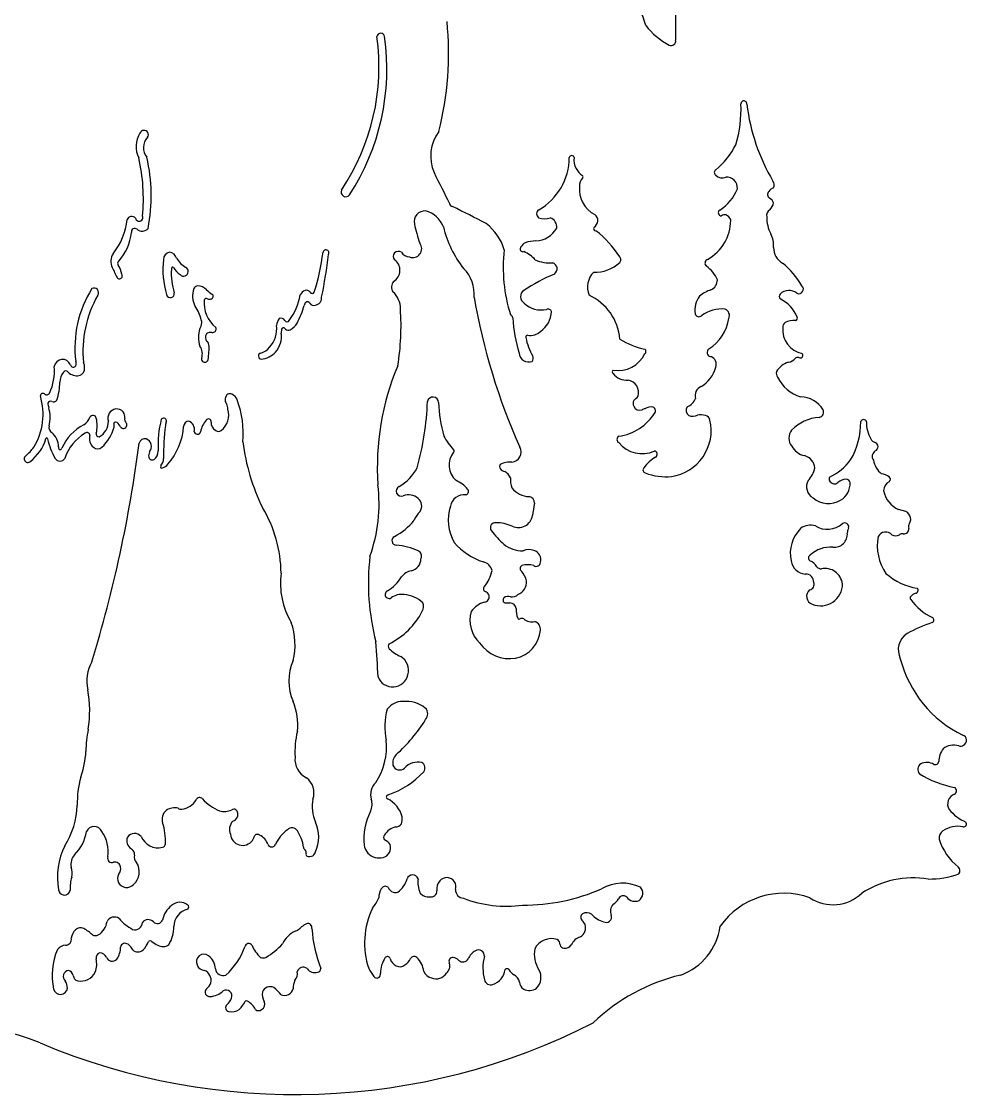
# Model space of a CAD drawing. Extents: x 0 to 13.3, y 0 to 13.3.
# Drawn here: x 5.59 to 11.87, y 0 to 7.13 of the extents above; entities that cross this region are included whole.
import ezdxf

# ---------------------------------------------------------------- set-up
doc = ezdxf.new("R2010")
doc.units = 0
doc.layers.add('WHITE', color=7, linetype='CONTINUOUS')

msp = doc.modelspace()

# ---------------------------------------------------------------- linework, layer by layer
at = {"layer": 'WHITE', "linetype": 'CONTINUOUS'}
for p, q in [((11.464244, 3.87716), (11.414634, 3.889562)), ((8.798659, 3.268527), (8.832145, 3.268527))]:
    msp.add_line(p, q, dxfattribs=at)
for centre, radius, start, end in [((16.174079, 7.127196), 6.241688, 175.778965, 181.067018), ((9.381997, 7.03517), 0.359637, 11.664241, 47.907864), ((6.344695, 6.922569), 2.079818, -14.487869, 5.857114), ((10.129333, 7.420642), 0.503929, -141.636634, -118.272218), ((6.492745, 6.833148), 1.468745, -33.892661, 7.891723), ((6.477932, 6.818848), 1.536033, -33.010037, 8.082365), ((7.973144, 7.030434), 0.025936, 9.711002, 170.288998), ((9.903066, 7.005178), 0.030953, -113.665445, 10.774708), ((9.560739, 6.550735), 0.807593, -16.932213, 2.513637), ((10.387392, 6.587), 0.019855, -7.420185, 182.44213), ((11.702707, 6.738974), 1.304811, -173.198092, -149.346368), ((6.518097, 6.302938), 0.170873, 148.334106, 206.043725), ((6.39949, 6.38134), 0.02911, -34.043984, 157.156325), ((6.498547, 6.29529), 0.102377, 137.051688, 218.117767), ((8.583997, 6.238451), 0.27881, 144.020515, 203.010239), ((9.874876, 6.545614), 0.512944, -50.648251, -26.650902), ((5.184832, 5.956881), 1.210476, -5.557292, 12.938606), ((5.319978, 5.974004), 1.127949, -10.99941, 13.227279), ((8.819791, 6.23327), 0.406765, -59.803474, -0.518776), ((9.243237, 6.226272), 0.017023, 13.666572, 168.770401), ((9.359242, 6.208668), 0.101788, 167.733474, 211.025055), ((9.401021, 6.232309), 0.14978, -149.462415, -125.642779), ((10.21187, 6.130817), 0.021623, 122.904115, 237.095885), ((84.420613, 44.29196), 85.126716, -153.365192, -153.211378), ((9.358646, 6.045802), 0.06413, 132.823036, 186.41867), ((9.305272, 6.101037), 0.012763, -39.967883, 48.440667), ((10.244039, 6.158033), 0.063142, -134.066473, -69.140451), ((10.273716, 6.029219), 0.07018, -5.629011, 95.883773), ((10.550952, 6.048924), 0.038362, -33.472606, 40.26761), ((7.740751, 6.001083), 0.031635, 155.666685, 322.985654), ((9.482685, 6.018658), 0.188827, 173.927703, 243.107879), ((10.074717, 6.126147), 0.288188, -58.318747, -21.113819), ((10.573377, 5.983705), 0.028543, 133.884622, 236.74583), ((10.597924, 5.978955), 0.051056, 107.052607, 150.266283), ((8.454572, 5.929707), 0.024868, -169.853438, -100.146562), ((10.534735, 5.912764), 0.052385, 17.858998, 63.968689), ((10.508863, 5.941182), 0.076734, -49.253242, -9.263268), ((8.266269, 5.804578), 0.070928, 86.141174, 192.949363), ((8.226713, 5.706485), 0.174581, 20.939552, 75.290615), ((-5.412462, -21.533125), 30.741444, 62.726114, 63.195768), ((9.041259, 5.854793), 0.031763, 122.099292, 232.449364), ((10.237913, 5.863435), 0.021104, 124.131819, 269.985522), ((10.583714, 5.844306), 0.045981, 122.588208, 191.887837), ((5.859713, 5.860468), 0.429841, -38.853926, -5.665913), ((6.318497, 5.804881), 0.033714, 43.0051, 157.041931), ((6.367148, 5.830758), 0.024169, -173.150411, 21.606731), ((9.157051, 5.9839), 0.979555, -168.50454, -160.755428), ((8.466279, 5.519915), 0.341648, 16.412728, 52.42077), ((9.061175, 5.94689), 0.12368, -108.514706, -71.485294), ((9.076287, 5.766577), 0.067507, -5.479017, 69.02692), ((9.364606, 5.81075), 0.051261, -58.658888, 50.406966), ((9.999305, 5.815619), 0.300485, -60.978417, -0.571535), ((10.2577, 5.818222), 0.031192, 74.053679, 129.38587), ((10.254087, 5.803179), 0.046654, 11.677343, 74.862647), ((10.772036, 5.831975), 0.233334, 179.297984, 207.693483), ((5.982575, 5.76508), 0.335018, -42.042943, -5.812278), ((6.338551, 5.735513), 0.023096, 51.045735, 190.881777), ((6.387514, 5.792704), 0.052205, -131.281373, -40.510666), ((9.083452, 5.934928), 0.713285, -166.538192, -141.51302), ((8.994049, 5.848471), 0.173595, -86.75687, -30.589656), ((9.402284, 5.757178), 0.014738, 138.36949, 275.181887), ((8.982465, 5.199398), 0.687261, 32.607213, 52.208109), ((10.410226, 5.643619), 0.174571, -4.093746, 27.244124), ((8.186558, 5.623826), 0.058914, -111.894612, 39.169426), ((9.010971, 5.550597), 0.136903, 124.507625, 141.332731), ((9.001785, 5.470415), 0.20475, 89.416522, 109.507304), ((6.276236, 5.539657), 0.096467, 147.974276, 204.898836), ((6.57954, 5.550565), 0.050817, 101.027016, 177.771319), ((6.562648, 5.544642), 0.056261, 16.302913, 82.675651), ((6.004397, 5.806979), 1.598468, -17.186031, -7.433821), ((3.55562, 6.106431), 4.104318, -11.295396, -7.278459), ((7.609008, 5.595655), 0.020091, -27.274487, 167.020978), ((8.090429, 5.572477), 0.034099, 54.29752, 220.884262), ((8.170536, 5.642549), 0.073628, -144.857028, -94.632686), ((9.816213, 5.497747), 1.029077, 173.376282, 197.801155), ((8.919889, 5.62381), 0.020045, 142.064071, 282.951965), ((8.846224, 5.416431), 0.203454, 40.804816, 67.408763), ((9.543883, 5.550851), 0.025769, -47.163434, 47.163434), ((10.702212, 5.630909), 0.117861, 179.879323, 240.319191), ((7.163879, 5.921106), 1.062564, -156.595977, -152.587551), ((6.240951, 5.526446), 0.017191, 123.855507, 223.879697), ((6.046832, 5.410287), 0.209503, 11.956004, 29.839527), ((7.103357, 5.487045), 0.578316, 173.497134, 196.946318), ((6.614356, 5.486588), 0.033129, 157.20357, 179.243242), ((6.589352, 5.495321), 0.006892, 40.780904, 143.461295), ((6.725022, 5.577671), 0.151915, -149.172616, -123.737047), ((6.766659, 5.646989), 0.173192, -150.015952, -121.075364), ((6.66331, 5.471628), 0.030414, -138.159039, 62.690461), ((8.016082, 5.48032), 0.085068, -60.385011, 55.183955), ((9.097022, 5.775204), 0.245689, -113.20211, -85.43431), ((9.103095, 5.490273), 0.042232, -54.994659, 71.379064), ((9.398295, 5.705252), 0.237984, -92.26906, -46.734817), ((10.155358, 5.527909), 0.026988, 112.380959, 230.280123), ((10.01222, 5.330099), 0.217246, 23.608072, 54.585427), ((10.260222, 5.069325), 0.598351, 30.998945, 50.122812), ((6.23626, 5.442724), 0.019011, -145.329079, 35.219875), ((7.019254, 5.46121), 0.438784, 176.627207, 197.334886), ((8.352286, 5.320814), 0.242583, -4.793792, 44.560374), ((9.747725, 4.0489), 1.537509, 113.797935, 122.407503), ((9.488359, 5.367685), 0.140896, 134.918319, 201.924695), ((6.676613, 4.966036), 0.736414, 147.812101, 187.152009), ((6.068081, 5.332505), 0.029708, -37.10931, 119.655308), ((6.855228, 5.308127), 0.13372, 157.863771, 210.380252), ((6.756393, 5.349694), 0.026536, 92.607841, 160.586699), ((6.755185, 5.291363), 0.084839, 44.799669, 90), ((6.958741, 5.489777), 0.199425, -135.959556, -122.533885), ((8.103017, 5.36892), 0.058463, 140.17053, 213.946644), ((10.138943, 5.417101), 0.072341, -66.548885, 0), ((10.75188, 5.355399), 0.03064, -113.574176, 46.130215), ((6.763236, 4.938876), 0.769427, 150.771579, 185.416317), ((6.575196, 5.324811), 0.025831, -165.812309, 12.658913), ((7.0164, 5.266666), 0.21774, 175.26727, 229.950771), ((6.813321, 5.276939), 0.015904, 59.968935, 151.073946), ((6.834207, 5.32735), 0.038855, -109.430925, -73.427496), ((6.843241, 5.306891), 0.016906, -83.040483, 60.792672), ((7.045954, 5.383147), 0.3973, -36.458833, -9.696404), ((7.490138, 5.292407), 0.057707, 110.340024, 155.617246), ((7.477097, 5.312168), 0.035058, 41.583411, 101.546691), ((7.517556, 5.340553), 0.015128, -160.230119, -22.87793), ((7.530896, 5.298236), 0.049728, -82.272293, 4.952676), ((7.957709, 5.226365), 0.146464, -1.424672, 48.625522), ((12.770792, 6.028307), 4.239702, -170.115954, -155.991855), ((8.954024, 5.30518), 0.05161, 125.96142, 237.64447), ((9.210448, 4.994109), 0.353113, 4.637186, 65.362406), ((10.219013, 5.215345), 0.157228, 143.570566, 188.948056), ((10.247625, 5.119382), 0.244759, 109.051209, 129.327486), ((10.646315, 5.306129), 0.024329, 138.817836, 221.182166), ((10.686644, 5.263636), 0.082838, 50.239367, 135.062287), ((10.533336, 5.088911), 0.222357, 21.206678, 64.801824), ((6.533806, 5.093699), 0.253007, 12.945053, 35.466232), ((6.889349, 5.410794), 0.598453, -28.009777, -15.861358), ((7.489532, 5.24723), 0.024515, 125.399398, 180), ((7.485873, 5.251757), 0.01871, 31.238639, 124.295328), ((7.526869, 5.275617), 0.02873, -150.475971, -68.104122), ((6.437596, 5.109784), 1.670355, -9.103114, 3.876969), ((9.04196, 5.386403), 0.170098, -132.793154, -78.93682), ((9.085378, 5.197222), 0.024717, 19.221996, 115.851835), ((10.237995, 5.007649), 0.215756, 83.220609, 127.644362), ((10.244654, 5.179482), 0.046398, -23.69729, 66.082597), ((6.733399, 5.132326), 0.050332, -25.650102, 21.015832), ((7.378287, 5.103169), 0.098319, 144.77023, 173.835392), ((7.308117, 5.128355), 0.033121, 33.369892, 107.831186), ((7.350526, 5.153675), 0.016369, -154.287265, -23.861059), ((8.82703, 5.160651), 0.024367, 6.363451, 67.374283), ((9.881723, 5.227956), 1.032498, -176.412617, -163.204414), ((8.9389, 5.21427), 0.170051, -55.310411, -3.003436), ((10.088709, 5.197545), 0.025881, -165.099448, -47.420778), ((9.996213, 5.205169), 0.294285, -57.353182, -8.664714), ((10.722593, 5.011507), 0.136161, 87.006678, 117.111552), ((10.729581, 5.161208), 0.013726, -89.489542, 36.356304), ((6.945634, 5.034208), 0.184223, 161.553824, 198.446176), ((6.857721, 5.065237), 0.091024, 150.152447, 162.572243), ((6.842809, 5.024699), 0.043052, 78.366161, 131.496196), ((6.855827, 5.089468), 0.023014, -100.859601, 27.199425), ((7.099722, 5.09155), 0.18217, -42.287115, 6.992439), ((7.370424, 5.069288), 0.058875, 153.224725, 186.165582), ((7.325666, 5.081898), 0.015952, 23.838743, 119.291361), ((7.357529, 5.110277), 0.027917, -128.222509, -63.198679), ((7.325776, 5.1806), 0.105056, -65.03478, -28.950384), ((8.968005, 5.144343), 0.097292, -100.107844, -45.92468), ((10.809175, 5.087035), 0.164673, 175.213748, 257.689606), ((10.685775, 5.100775), 0.040699, 128.316991, 180), ((6.850106, 5.034272), 0.042395, 147.669589, 214.762788), ((6.79434, 4.979136), 0.037379, 10.276343, 55.932461), ((7.151123, 5.041307), 0.162218, -40.451452, 7.672371), ((8.95093, 5.035631), 0.01293, 90, 192.317132), ((9.281415, 5.090886), 0.347988, -170.403266, -148.627747), ((9.838885, 5.466097), 0.522571, -121.943069, -102.157176), ((6.698114, 4.924034), 0.089365, -17.638786, 35.491371), ((6.409157, 4.961071), 0.422686, -10.08803, 3.354547), ((7.180417, 4.910027), 0.020451, 103.478585, 266.363666), ((7.149729, 5.032802), 0.106101, -75.859333, -36.980215), ((7.164458, 5.041045), 0.152136, -84.469686, -43.63629), ((8.957564, 4.935119), 0.064531, -175.10041, -69.613552), ((9.549068, 5.012758), 0.199473, -98.961803, -25.682857), ((9.718665, 4.940777), 0.017685, -54.899244, 54.899246), ((10.169883, 4.934119), 0.02763, 122.669651, 267.936002), ((10.761254, 4.914945), 0.017019, -69.24024, 41.169439), ((5.858268, 4.832471), 0.05543, 21.351819, 171.182104), ((5.930124, 4.857832), 0.020883, -165.638694, -35.236256), ((5.907931, 4.858376), 0.04122, -17.787875, 22.802072), ((5.928483, 4.832435), 0.076626, -24.50966, 26.185352), ((6.803884, 4.890259), 0.021666, 161.997737, 351.438105), ((8.946903, 4.896458), 0.039683, -33.370605, 19.531668), ((10.1475, 4.854825), 0.055932, -19.805772, 67.518398), ((10.71722, 4.741598), 0.131157, 104.755304, 150.381882), ((10.669592, 4.945445), 0.078318, -79.536532, -41.491171), ((10.74442, 4.878181), 0.02231, 72.303658, 136.426046), ((10.759621, 4.914226), 0.017019, -119.650993, -63.232132), ((5.438781, 4.813491), 0.365745, -24.160913, 4.308498), ((5.946101, 4.736075), 0.105713, 140.307156, 180), ((5.879966, 4.79292), 0.018579, 35.053996, 144.946004), ((5.939681, 4.841614), 0.058536, -139.491718, -99.998044), ((5.952392, 4.839534), 0.060091, -112.373994, -40.325167), ((9.685515, 4.170761), 1.735172, 157.115901, 183.842164), ((9.522811, 4.804867), 0.011873, 113.933545, 246.066455), ((9.60632, 4.860804), 0.110734, -142.904406, -84.354367), ((9.997208, 4.889315), 0.209835, -59.982445, -14.754808), ((10.651349, 4.796536), 0.049153, 168.40261, 213.28731), ((5.395548, 4.747839), 0.444996, -17.156198, -1.514798), ((9.602038, 4.666457), 0.085507, -16.040472, 79.777507), ((10.846676, 4.890502), 0.265555, -152.90723, -108.125173), ((5.31475, 4.522258), 0.414379, -31.763474, 17.257092), ((5.727121, 4.645712), 0.016654, 48.638307, 181.805162), ((5.752839, 4.676195), 0.023236, -129.288656, -32.265798), ((6.984466, 4.620433), 0.046259, 126.560192, 217.179602), ((6.969959, 4.611306), 0.048088, 74.256133, 105.743866), ((6.958417, 4.599044), 0.0635, 17.666562, 67.216965), ((8.320289, 4.600792), 0.037214, 1.519113, 167.467961), ((9.40243, 4.906085), 0.385626, -49.19708, -43.052682), ((10.128396, 4.647055), 0.065999, 113.403613, 196.715711), ((10.762423, 4.461944), 0.176188, 31.117672, 89.466237), ((5.839112, 4.59519), 0.078291, 178.348723, 201.309419), ((5.779614, 4.589824), 0.02025, 69.062831, 157.888253), ((5.545698, 4.501415), 0.22995, -14.321627, 16.503762), ((5.799612, 4.630751), 0.025445, -120.101842, -33.855222), ((6.895972, 4.559566), 0.061234, -3.088975, 32.51154), ((6.418631, 4.393349), 0.641061, -4.877113, 20.543998), ((6.365252, 4.681987), 1.920103, -15.559739, -2.182425), ((9.157012, 4.615431), 0.799639, -179.021733, -162.767377), ((9.69625, 4.595578), 0.04578, 156.022904, 203.977095), ((9.694728, 4.592477), 0.043186, -158.962439, -68.962506), ((9.769142, 4.508761), 0.06392, 75.963749, 129.093905), ((9.773277, 4.547002), 0.026349, -25.559421, 64.440581), ((10.045438, 4.549315), 0.042574, 146.454415, 233.792684), ((9.973873, 4.664154), 0.098184, -68.438494, -21.561506), ((5.930572, 4.549848), 0.118884, -54.593104, -22.999819), ((6.060088, 4.4927), 0.022754, 9.254169, 151.958761), ((5.872062, 4.446336), 0.216346, -13.368681, 13.368681), ((6.220484, 4.498188), 0.060713, 97.5765, 199.176714), ((6.216099, 4.496914), 0.061563, 42.131783, 93.370922), ((6.222156, 4.507563), 0.050074, -12.292537, 37.741248), ((6.309951, 4.492089), 0.039165, 172.942153, 223.927744), ((6.529638, 4.476819), 0.02013, 14.442934, 138.500182), ((6.830986, 4.518384), 0.131697, -51.202637, 16.717201), ((9.504928, 4.716011), 0.343322, -81.579621, -31.694285), ((9.725027, 4.538787), 0.01995, 78.997439, 137.872348), ((10.046493, 4.58807), 0.077661, -109.718773, -64.996585), ((10.100126, 4.400586), 0.118935, 74.085704, 100.075639), ((10.116928, 4.470976), 0.046742, 16.446857, 70.230747), ((10.910094, 4.213784), 0.289586, 94.285548, 135.264131), ((10.881378, 4.537358), 0.03551, -78.505881, 26.130155), ((5.807678, 4.435755), 0.040148, 167.36947, 240.338025), ((6.136269, 4.179437), 0.305825, 116.575371, 157.220277), ((6.047582, 4.475098), 0.115601, -62.740652, 1.559761), ((5.927787, 4.510956), 0.28219, -47.135031, -14.927298), ((6.210448, 4.460254), 0.011347, 86.63354, 183.36646), ((6.171512, 4.44716), 0.030277, -17.082576, 24.235245), ((6.194729, 4.424107), 0.050223, 24.493998, 70.958624), ((6.262396, 4.452221), 0.023142, -161.634815, 33.276798), ((7.146938, 4.323265), 0.654029, 165.215974, 183.882649), ((7.975464, 4.256772), 1.445981, 172.35628, 181.105286), ((6.621572, 4.444695), 0.079364, 159.846698, 176.814649), ((6.536285, 4.479427), 0.013072, -34.416001, 10.638684), ((6.234104, 4.473121), 0.429907, -41.071156, -4.073078), ((6.698117, 4.442585), 0.035192, 91.973038, 180), ((6.674359, 4.421591), 0.060521, -11.483145, 68.128132), ((6.944324, 4.37052), 0.173284, 139.108507, 167.761355), ((6.828132, 4.474721), 0.017447, -10.457299, 148.038576), ((6.899336, 4.465062), 0.054435, 173.150377, 244.958863), ((9.860438, 4.415172), 0.309126, -81.479342, 12.904685), ((10.676338, 4.467273), 0.487636, -30.464684, 0.788007), ((11.182958, 4.467397), 0.020136, 16.366436, 160.919269), ((11.404216, 4.463487), 0.202165, 177.282635, 210.698585), ((5.465153, 4.44403), 0.294698, -53.375468, -16.30864), ((5.753093, 4.360128), 0.005226, 0, 167.315148), ((6.192224, 4.455725), 0.444312, -167.575223, -149.423489), ((5.696164, 4.300767), 0.135717, 2.580841, 47.524931), ((6.166947, 4.130591), 0.31026, 120.782603, 161.369403), ((6.020493, 4.382007), 0.019521, -1.341643, 129.175319), ((6.104809, 4.359167), 0.068557, 160.944474, 233.408458), ((6.101889, 4.392089), 0.0198, 167.679565, 266.060229), ((6.405574, 4.32106), 0.039842, 77.336107, 166.126939), ((6.393287, 4.308185), 0.055855, -38.707759, 67.891661), ((6.754473, 4.411097), 0.020862, -175.726801, -10.616516), ((6.894899, 4.438099), 0.029083, -129.766543, -50.233455), ((8.688412, 4.517796), 0.326347, -154.740388, -135.013822), ((9.566909, 4.355493), 0.023953, 119.259323, 240.740677), ((10.772237, 4.364619), 0.086091, 142.01329, 219.099234), ((11.270896, 4.380022), 0.04507, -154.017193, -103.304229), ((5.388154, 4.510752), 0.347114, -49.548526, -36.532465), ((5.850013, 4.301556), 0.019029, 163.758574, 222.522486), ((5.840566, 4.302427), 0.014475, -108.434948, -18.434946), ((-2.331147, 5.450638), 8.769856, -17.066193, -7.337453), ((6.091847, 4.337052), 0.043163, -130.279389, -49.720612), ((8.397967, 4.499947), 1.350241, -173.147592, -153.72192), ((8.451542, 4.278863), 0.010213, -53.65413, 53.65413), ((8.840119, 4.270905), 0.066229, -85.243583, 29.297459), ((9.708992, 4.457568), 0.19691, -141.353973, -65.252672), ((10.818277, 4.374853), 0.129998, -150.238833, -102.526573), ((11.247364, 4.30774), 0.031321, -65.155207, 65.155207), ((5.62674, 4.226767), 0.023934, 123.980718, 306.454467), ((5.84132, 4.248095), 0.036582, -149.827785, -30.172215), ((6.477517, 4.248844), 0.047412, 149.010078, 194.012035), ((6.454005, 4.242187), 0.023, -167.89656, -58.004253), ((6.41865, 4.281732), 0.07581, -51.16261, -2.080833), ((6.451798, 4.231545), 0.078, -41.266491, -1.958752), ((8.561003, 4.184547), 0.134555, 140.221842, 229.594615), ((9.939288, 4.008406), 0.26891, 121.04904, 143.6756), ((9.788387, 4.257017), 0.021936, -56.196192, 82.04933), ((10.765269, 4.157204), 0.094077, 5.969171, 74.70781), ((10.786572, 4.456765), 0.390114, -64.150199, -37.35942), ((11.282536, 4.24267), 0.042751, 120.990169, 216.389976), ((11.402821, 4.247306), 0.157581, -169.025369, -129.711845), ((6.517943, 4.174399), 0.009433, 142.823855, 303.315951), ((6.504426, 4.231227), 0.067358, -73.883829, -37.017291), ((7.943653, 4.309455), 0.306486, -60.471837, -27.711384), ((8.783123, 4.174932), 0.02049, 139.024988, 220.975012), ((8.801759, 4.1832), 0.040427, -147.528937, -94.398593), ((8.831437, 4.079697), 0.126007, 83.541174, 120.410504), ((8.739815, 4.054805), 0.105934, 24.946041, 56.256536), ((9.73674, 4.152958), 0.020402, 133.742688, 254.039695), ((10.713937, 4.19135), 0.146933, -47.056256, -9.544392), ((8.39632, 3.897439), 0.200239, 39.597694, 67.240266), ((8.971784, 4.086049), 0.136581, 174.354939, 202.427446), ((9.866202, 4.469781), 0.36254, -111.874374, -83.659506), ((10.889392, 4.042176), 0.086081, 151.088548, 240.581627), ((10.982319, 4.093283), 0.028493, 154.197359, 205.802641), ((10.989624, 4.097416), 0.036873, -153.356311, -51.701284), ((11.063961, 4.02092), 0.070088, 86.940883, 137.269783), ((10.964055, 4.062664), 0.129198, -59.403491, 2.854692), ((11.065774, 4.06298), 0.027995, 12.624064, 86.053911), ((11.292013, 4.023081), 0.103499, 53.52398, 84.385843), ((11.385695, 4.012513), 0.069989, 117.34874, 177.791294), ((11.340284, 4.090492), 0.020635, -50.023344, 50.023344), ((6.933353, 3.927823), 1.028718, -19.845687, 7.072824), ((8.109104, 4.012397), 0.03362, 115.359091, 293.911473), ((8.534819, 4.009856), 0.021929, -80.063844, 43.930628), ((8.959747, 4.117517), 0.141525, -143.805358, -90.157553), ((11.4878, 4.048867), 0.175303, -168.930877, -114.668308), ((8.156838, 3.889678), 0.098104, 48.416578, 110.344107), ((8.180533, 3.912848), 0.065088, -34.22219, 50.482422), ((8.528443, 3.89488), 0.093928, 83.790271, 169.031671), ((8.95219, 3.933081), 0.043505, -2.584346, 80.516173), ((9.496127, 3.809471), 0.515049, 166.338231, 175.557095), ((10.949378, 4.086013), 0.156769, -130.718516, -59.129856), ((6.452843, 3.459395), 0.857563, 0.466874, 31.08455), ((8.382626, 3.733364), 0.205911, 136.061844, 155.618951), ((8.731677, 3.820902), 0.309394, 162.730423, 209.204957), ((11.432932, 3.822191), 0.063261, -1.594288, 60.332658), ((7.874281, 4.073016), 0.409583, -62.276186, -38.442782), ((8.734875, 3.768782), 0.033268, 83.373729, 217.810141), ((8.738376, 3.529336), 0.272492, 66.430041, 89.928963), ((8.888161, 3.865865), 0.095894, -115.196336, -9.905418), ((10.829995, 3.671652), 0.113732, 73.639877, 125.284193), ((10.94178, 3.909656), 0.151557, -121.749095, -48.456613), ((11.057403, 3.774684), 0.026312, -14.419301, 125.055347), ((11.518463, 3.778624), 0.037416, 151.35671, 201.977781), ((11.450579, 3.826301), 0.045966, -40.318497, -7.336416), ((8.077524, 3.683127), 0.030133, 114.92804, 271.152699), ((9.369006, 4.277363), 0.846147, -141.306104, -133.066495), ((10.930043, 3.598585), 0.234511, 134.971962, 192.289451), ((10.987765, 3.725634), 0.087091, -96.603842, 5.257645), ((11.159814, 3.731137), 0.085361, 154.316596, 178.33631), ((11.329501, 3.683687), 0.056142, 41.943862, 152.167156), ((11.395887, 3.771918), 0.05637, -115.905698, -64.094302), ((11.439981, 3.697248), 0.030874, 77.698019, 129.087307), ((11.449291, 3.761889), 0.034584, -94.53007, 4.530071), ((8.027885, 3.161257), 0.494303, 66.77907, 84.165965), ((8.795664, 3.963831), 0.44493, -138.659163, -108.290137), ((8.917757, 3.817066), 0.20232, -128.71434, -89.624355), ((10.964696, 3.435491), 0.204049, 86.33241, 131.938422), ((11.597996, 3.648461), 0.32402, 169.069738, 214.634865), ((9.465095, 3.40281), 1.573966, 173.587999, 194.479412), ((8.205967, 3.580473), 0.038868, -27.147856, 64.373363), ((8.959911, 3.525448), 0.098193, 71.01581, 114.569595), ((8.972669, 3.556954), 0.064276, -16.170119, 72.633066), ((10.838161, 3.567922), 0.021709, 116.944138, 237.328747), ((8.15799, 3.563655), 0.082569, -77.357271, -0.636481), ((8.637346, 3.465641), 0.078009, 14.329697, 76.141053), ((8.922444, 3.497282), 0.022807, 122.232994, 237.767008), ((8.950588, 3.387879), 0.134859, 72.609253, 107.390747), ((9.00684, 3.539054), 0.027561, -125.3484, 0), ((10.802106, 3.562716), 0.102171, -172.097906, -93.743292), ((10.776761, 3.448685), 0.112524, 32.171883, 63.799315), ((10.899203, 3.531918), 0.035823, -139.388798, -84.601588), ((10.924077, 3.378171), 0.120025, 8.185896, 100.321215), ((7.822198, 3.401667), 0.515896, 172.793561, 210.697072), ((7.894851, 3.56462), 0.247845, -60.389588, -29.610412), ((8.201459, 3.36905), 0.116832, 102.555162, 141.261336), ((8.484146, 3.526817), 0.232582, -40.030918, -10.370767), ((8.804388, 3.386652), 0.139841, 11.775876, 40.779291), ((10.798197, 3.407713), 0.053122, -2.978846, 92.978846), ((11.604218, 3.771503), 0.410855, -131.608336, -99.052104), ((8.675261, 3.362521), 0.019642, 131.551423, 243.072266), ((8.851876, 3.407546), 0.089736, -68.011463, 4.887695), ((10.858737, 3.312905), 0.054998, 129.499126, 251.333958), ((10.816523, 3.391773), 0.037141, -78.771961, 20.784273), ((10.897199, 3.39526), 0.145681, -112.633996, 0), ((11.525384, 3.351998), 0.019772, -78.75224, 44.127785), ((8.029414, 3.325164), 0.02686, 116.781478, 299.822119), ((8.111052, 3.2165), 0.10931, 80.585566, 128.656392), ((8.115566, 3.126285), 0.198503, 46.201184, 86.139135), ((8.66057, 3.308694), 0.034006, -87.196259, 16.120934), ((8.65583, 3.307601), 0.038864, 15.729248, 74.270752), ((8.806085, 3.287283), 0.020172, 132.495709, 248.399798), ((8.819008, 3.271667), 0.040429, 64.587726, 131.048475), ((8.840843, 3.377296), 0.069258, -93.714225, -49.87702), ((11.507042, 3.301987), 0.014738, 137.544304, 222.455696), ((11.541987, 3.275419), 0.058589, 102.564595, 141.445696), ((11.799635, 3.506515), 0.371607, -144.749013, -115.43449), ((7.807251, 3.443163), 0.498239, -63.480863, -27.434893), ((8.198502, 3.244878), 0.059786, -31.540309, 24.383012), ((8.775836, 3.15355), 0.209533, 163.833975, 225.965459), ((8.715695, 3.107623), 0.175449, 107.741105, 143.538805), ((8.831987, 3.227239), 0.041288, 5.672542, 89.780896), ((8.988433, 3.219954), 0.115918, 174.373088, 206.871652), ((8.892759, 3.169097), 0.007879, -168.746968, -49.486138), ((8.910723, 3.130575), 0.034977, 68.45264, 111.547361), ((8.978936, 3.227332), 0.084796, -130.763843, -77.633741), ((8.98208, 3.093952), 0.052735, -7.986085, 73.455628), ((11.631622, 3.154911), 0.018091, -66.639355, 62.279463), ((6.952411, 2.990732), 0.451006, -13.479434, 19.099045), ((8.826889, 3.104818), 0.208211, -78.052771, -5.012697), ((11.989137, 2.11244), 1.084036, 108.855512, 118.477051), ((0.203617, 2.420703), 7.759859, 2.630395, 4.349913), ((8.049004, 2.98049), 0.025617, 138.855489, 221.144509), ((8.831672, 3.144195), 0.24608, -144.961054, -81.041759), ((11.543743, 2.956073), 0.130551, 123.197943, 206.538725), ((8.19915, 3.135894), 0.241623, -134.526844, -112.605059), ((6.269946, 2.750837), 0.251308, 149.894113, 193.723723), ((7.707175, 2.748922), 0.344461, 156.621648, 203.278902), ((8.049569, 2.82059), 0.108279, -15.839202, 58.418467), ((12.1834, 3.091831), 0.780955, -165.609605, -115.917895), ((8.052367, 2.813974), 0.103933, -159.05739, -12.74989), ((5.246056, 2.550133), 0.792417, -8.811668, 10.255697), ((7.035763, 2.461686), 0.385814, -6.844633, 23.057036), ((8.11735, 2.486645), 0.126682, 88.762936, 142.997779), ((8.13971, 2.401725), 0.212481, 52.381564, 95.29942), ((8.229427, 2.530389), 0.056301, -41.642055, 44.755236), ((8.425183, 2.446519), 0.425236, 164.117974, 192.398712), ((6.779256, 2.275137), 0.765701, 168.427323, 179.579798), ((7.338258, 3.079778), 1.102396, -48.018063, -32.16065), ((8.009908, 2.275672), 0.607442, 166.671729, 183.170088), ((7.585167, 2.312512), 0.426841, -33.894791, 5.741764), ((11.831327, 2.35541), 0.035666, -63.737632, 72.490393), ((11.825263, 2.21182), 0.143081, 142.123369, 178.995803), ((11.781221, 2.211712), 0.111727, 72.523454, 128.072717), ((11.825963, 2.352147), 0.035666, -108.282738, -53.638296), ((5.399678, 2.316064), 0.614911, -19.522995, -3.29206), ((7.537736, 2.228387), 0.135036, 174.179991, 244.427744), ((8.135094, 2.204016), 0.081868, 136.562483, 190.196238), ((11.65921, 2.216805), 0.023127, -111.921166, -6.149697), ((7.834553, 2.540796), 0.579346, -71.04453, -42.869693), ((8.098886, 2.205666), 0.047214, -160.006596, -47.386813), ((8.22265, 2.084087), 0.12636, 79.002965, 136.592362), ((8.222216, 2.171186), 0.044348, -33.594534, 56.405333), ((11.591439, 2.16196), 0.047833, 127.762207, 217.265731), ((11.601944, 2.109258), 0.098879, 60.53877, 113.73337), ((6.563788, 1.943406), 0.607984, 164.041062, 181.919275), ((7.401316, 2.005132), 0.128046, -18.307314, 52.39748), ((8.022743, 1.992867), 0.116594, 135.578166, 194.735141), ((11.936089, 2.760889), 0.735337, -121.363412, -101.64814), ((11.775221, 2.018991), 0.024998, -60.255117, 60.255077), ((6.638933, 2.021076), 0.12368, -84.023021, -30.153553), ((6.769531, 1.948561), 0.025835, 43.305143, 156.2921), ((7.021914, 2.178049), 0.315288, -137.804168, -112.354563), ((7.778044, 1.915277), 0.259946, 168.992417, 203.589622), ((7.814563, 1.92853), 0.101528, -26.161278, 19.974317), ((8.024375, 1.978686), 0.014275, 96.56283, 240.341279), ((7.928193, 1.791528), 0.196165, 16.240914, 62.97999), ((11.810913, 1.931602), 0.069692, 109.52221, 210.902867), ((5.419944, 1.942637), 0.536559, -32.538583, -2.092673), ((6.596404, 1.830243), 0.076659, 129.509303, 198.02394), ((6.605511, 1.79864), 0.107633, 78.927967, 122.529152), ((6.645197, 1.9268), 0.029483, -130.165772, -77.035562), ((6.933856, 1.98949), 0.107847, -107.181653, -63.290538), ((6.996263, 1.871199), 0.026, -3.149657, 122.402484), ((6.97916, 1.860349), 0.044082, -76.678625, 12.341057), ((8.258381, 1.69895), 0.398181, 152.344752, 185.86089), ((11.978322, 2.078827), 0.291751, -141.148143, -113.488957), ((6.172131, 1.6906), 0.370005, -3.533355, 18.25843), ((7.047766, 1.76208), 0.080514, 136.548327, 202.915414), ((7.323216, 1.712654), 0.23799, -24.474904, 24.474904), ((8.073639, 1.82481), 0.044649, -93.523697, -34.404743), ((7.913536, 1.848844), 0.203008, -14.043568, -0.692444), ((11.808088, 1.614852), 0.169129, 77.936793, 125.516908), ((11.847894, 1.798654), 0.018941, -103.618454, 41.690924), ((5.740042, 1.795447), 0.28157, -45.568821, -9.425495), ((6.06816, 1.728423), 0.054519, 22.012251, 157.44438), ((5.940722, 1.617785), 0.221037, -9.608512, 36.369094), ((6.336382, 1.679031), 0.057502, 40.177791, 144.637447), ((6.494063, 1.763468), 0.123204, -157.404211, -76.200764), ((7.05502, 1.738551), 0.081788, -174.512521, -36.66942), ((7.022226, 1.752824), 0.116898, -32.678418, -14.744632), ((7.152454, 1.704516), 0.025287, 51.972034, 132.793298), ((7.122714, 1.627529), 0.10698, 19.037316, 64.9371), ((7.486225, 1.571322), 0.230877, 125.053247, 156.759573), ((7.383652, 1.733971), 0.039951, 28.014589, 138.731457), ((7.228344, 1.620341), 0.232053, 5.807065, 34.787621), ((8.016411, 1.709545), 0.024241, 136.912521, 223.087476), ((8.107182, 1.656668), 0.128795, 106.364416, 147.375766), ((11.742579, 1.704352), 0.058239, 124.212357, 185.466571), ((6.312047, 1.442767), 0.487884, 154.339546, 189.593516), ((6.347773, 1.688211), 0.063071, 157.535889, 239.445074), ((6.518608, 1.666183), 0.022881, -77.784828, 4.043869), ((7.248962, 1.674219), 0.027751, -154.846109, -25.153891), ((7.486856, 1.649894), 0.02831, -167.611271, -125.0085), ((7.961784, 1.673014), 0.100586, -171.583042, -104.443215), ((7.970145, 1.641889), 0.06877, -74.540454, 16.986825), ((7.973223, 1.624577), 0.073002, 30.821031, 69.567845), ((12.056333, 1.818098), 0.390401, -162.207649, -128.69876), ((6.013108, 1.529798), 0.099697, 139.625961, 190.028208), ((6.186476, 1.571613), 0.029324, 161.555378, 292.90365), ((6.28818, 1.593778), 0.048657, -2.411474, 55.541576), ((6.380632, 1.577468), 0.0461, 161.977512, 229.356676), ((7.452417, 1.608628), 0.025651, -16.739727, 44.810538), ((7.489599, 1.596533), 0.013467, 159.540437, 245.585456), ((7.495931, 1.652699), 0.069456, -99.864283, -68.650148), ((7.49145, 1.628938), 0.050609, -53.971377, -17.101479), ((7.962586, 1.784129), 0.210123, -97.077647, -82.922353), ((5.83016, 1.473858), 0.09314, -17.593774, 24.469679), ((6.20665, 1.508109), 0.037529, 8.406014, 103.501439), ((6.190445, 1.502433), 0.054486, -41.308512, 11.821699), ((6.252262, 1.48118), 0.115887, -47.474722, 31.94001), ((11.790619, 1.488627), 0.032893, -39.895554, 48.893045), ((6.195802, 1.369689), 0.287105, 164.646767, 182.220187), ((6.284303, 1.4356), 0.061272, 149.751412, 207.292961), ((8.000155, 1.472137), 0.152641, -55.618276, -14.509505), ((8.185149, 1.420946), 0.039409, 20.965327, 160.818112), ((8.397946, 1.41045), 0.177707, 172.044097, 202.703612), ((8.41259, 1.381051), 0.061095, 33.057006, 140.362436), ((11.515045, 0.808211), 0.632391, 81.095782, 122.893845), ((11.620445, 2.002038), 0.569107, -90.756711, -69.918185), ((5.870166, 1.365845), 0.039425, -173.610712, -10.63951), ((6.284879, 1.441624), 0.064746, -148.198522, -45.085916), ((8.054742, 1.316425), 0.09354, 147.269047, 184.579684), ((8.003634, 1.353826), 0.030565, 52.654449, 154.463759), ((8.07134, 1.396553), 0.052505, -159.452531, -106.320187), ((8.421347, 1.367662), 0.076526, 136.82281, 189.954695), ((8.412266, 1.381555), 0.061095, -17.173111, 32.494832), ((8.524731, 1.359702), 0.054229, 175.966936, 268.142168), ((8.932697, 2.502831), 1.242911, -90.783168, -65.839982), ((9.57969, 1.125058), 0.28023, 64.55198, 119.569171), ((9.654195, 1.338251), 0.06079, -51.992302, 40.958441), ((7.609618, 1.477601), 0.390208, -37.609886, -25.606731), ((8.071469, 1.390267), 0.046546, -108.647524, -71.352475), ((8.291268, 1.38818), 0.073647, -141.029411, -82.530124), ((8.31001, 1.350191), 0.036213, -104.664499, 6.726986), ((8.805807, 2.02966), 0.777432, -111.334047, -81.873147), ((9.474294, 1.346513), 0.092005, -61.641714, -29.826149), ((9.585059, 1.288571), 0.033258, 45.76788, 158.514906), ((9.663722, 1.353481), 0.06902, -143.474265, -66.152331), ((10.651648, 0.820771), 0.517314, 70.298321, 144.752816), ((10.979046, 1.541082), 0.278978, -123.25928, -46.351862), ((6.684012, 1.126622), 0.164952, 127.697615, 168.414039), ((6.637965, 1.196962), 0.081404, 50.028255, 132.332845), ((6.717629, 1.11523), 0.120398, 103.13909, 179.192066), ((6.681861, 1.245912), 0.015845, -57.988798, 57.988798), ((8.40092, 1.007469), 0.535093, 154.306188, 198.50152), ((9.568858, 1.218831), 0.069062, 137.432486, 203.642841), ((6.031301, 1.16597), 0.123266, -58.462838, -7.177708), ((6.202325, 1.125186), 0.054939, 55.500816, 152.483462), ((6.478675, 1.384278), 0.325356, -138.915239, -118.413732), ((6.340353, 1.143909), 0.048672, -109.809087, 0.239568), ((6.426789, 1.116713), 0.046656, 41.660794, 144.036986), ((6.487939, 1.174433), 0.037478, -134.553541, -23.064413), ((9.335472, 1.178102), 0.032158, 130.583174, 226.5503), ((9.275489, 1.106976), 0.060965, 22.138347, 51.601492), ((9.342039, 1.15002), 0.059265, 56.006664, 117.633675), ((9.499722, 1.307525), 0.165093, -138.973619, -105.759657), ((9.471799, 1.179955), 0.035594, -118.377577, 18.30582), ((6.036211, 1.01397), 0.12341, 138.311189, 167.955886), ((5.978826, 1.052783), 0.055509, 68.18892, 128.790541), ((5.829612, 0.815411), 0.33513, 47.100426, 59.550292), ((6.3952, 1.108274), 0.202228, -33.601313, 2.452478), ((7.488013, 0.918282), 0.187962, 116.588324, 153.188976), ((7.360336, 1.201123), 0.122744, -69.218488, -45.124428), ((7.540324, 1.003959), 0.144433, 114.560968, 130.282501), ((7.489259, 1.110112), 0.02676, -13.406286, 109.585735), ((8.457076, 1.174541), 0.944431, -175.710905, -159.112461), ((9.265722, 1.108544), 0.069611, -59.593828, 17.909697), ((9.83095, 1.172596), 0.401772, -70.148228, -7.620765), ((5.880104, 1.030177), 0.036677, -92.139778, 15.085047), ((6.076758, 1.110783), 0.053376, -110.872317, -69.127683), ((6.274083, 0.974923), 0.03078, 51.163178, 169.94892), ((6.238396, 0.921551), 0.094902, 25.02176, 54.589364), ((6.280907, 1.07109), 0.157088, -44.140528, -19.946208), ((6.440354, 1.002974), 0.018705, 50.956405, 129.043595), ((6.543344, 1.121844), 0.138586, -131.157275, -112.193408), ((7.095749, 0.977515), 0.026174, 33.441262, 169.302066), ((7.009016, 1.269954), 0.410004, -60.791627, -40.613329), ((9.106531, 0.913975), 0.122573, 71.04901, 153.228917), ((9.126674, 0.996327), 0.038911, -0.090507, 59.64595), ((9.328142, 0.956514), 0.095927, 106.464905, 156.786698), ((6.220509, 0.792672), 0.431666, 156.557298, 192.462392), ((5.886187, 0.914528), 0.079348, 95.389719, 141.056179), ((6.118186, 0.907222), 0.03765, 107.71422, 188.585582), ((6.099898, 0.887695), 0.055813, 27.822137, 82.968519), ((6.108045, 0.977934), 0.135752, -35.201684, 0.996217), ((6.359015, 0.999235), 0.051072, -132.682324, -47.317676), ((6.525226, 1.048521), 0.064779, -121.899212, -53.63232), ((6.797543, 0.883183), 0.050134, 51.496749, 205.443729), ((6.623868, 1.144148), 0.474586, -47.497617, -19.930184), ((7.325448, 1.078823), 0.225286, -157.315036, -132.257266), ((8.657498, 0.8593), 0.11142, 119.452262, 157.280262), ((8.621739, 0.920992), 0.040127, -3.870475, 118.303459), ((9.178661, 0.933001), 0.185135, 168.729069, 213.969149), ((9.190743, 0.999451), 0.025359, -172.782964, -89.451124), ((9.200252, 1.021096), 0.047907, -101.152626, -33.974389), ((5.942576, 0.86575), 0.14295, -21.417014, 14.524707), ((6.18839, 0.9279), 0.041613, -160.112277, -42.700531), ((6.806958, 0.884203), 0.059156, -157.583018, -94.922666), ((6.759294, 0.830219), 0.115434, 2.970911, 53.006001), ((7.191522, 0.952247), 0.04384, -113.627122, -66.372876), ((8.143538, 0.81079), 0.171751, 144.548698, 181.377143), ((8.017815, 0.898929), 0.018249, 17.897034, 141.024208), ((8.110359, 0.926327), 0.078273, -163.836057, -116.489304), ((8.101044, 0.900936), 0.05148, -119.816503, -49.75157), ((8.081472, 0.94316), 0.09714, -57.051438, -23.301856), ((8.195245, 0.887983), 0.029725, 54.164868, 145.700755), ((8.112472, 0.804315), 0.147136, 5.462628, 47.090695), ((8.374677, 0.853254), 0.057788, -52.692599, 19.765913), ((8.454508, 0.884207), 0.027889, 90, 204.150302), ((8.443439, 0.845486), 0.067524, 43.235584, 80.564749), ((8.519287, 0.922774), 0.040909, -130.658016, -29.977431), ((8.967394, 0.841672), 0.315076, 165.92741, 194.411664), ((5.903507, 0.784798), 0.040967, 98.95511, 225.86941), ((5.88502, 0.781873), 0.04505, 11.43142, 74.406449), ((5.967219, 0.79406), 0.038181, -175.105198, -102.825556), ((5.980436, 0.860967), 0.106372, -101.767372, -26.471948), ((6.775458, 0.76018), 0.070244, -13.696443, 67.903304), ((6.925905, 0.842517), 0.051719, -172.986808, -68.918093), ((7.35305, 0.804219), 0.066251, -42.391017, 10.482512), ((7.457552, 0.806374), 0.040582, 50.454919, 165.882451), ((7.535599, 0.874215), 0.06373, -145.006884, -74.300102), ((7.549538, 0.837818), 0.025173, -82.453633, 0), ((8.164703, 0.973865), 0.303496, -153.335871, -141.603981), ((7.94745, 0.800004), 0.025279, -144.612154, 15.270666), ((8.324549, 0.845231), 0.070914, -157.699601, -101.151624), ((8.341945, 0.848737), 0.079428, -113.059673, -31.454559), ((8.684363, 0.842951), 0.115713, -73.078174, -5.695825), ((8.812104, 0.818067), 0.018392, 46.76304, 133.23696), ((8.896018, 0.866519), 0.079463, -153.825113, -117.484561), ((8.810056, 0.719689), 0.090865, 17.964372, 57.149813), ((8.935099, 0.779018), 0.103239, -43.891206, 29.3103), ((10.261707, -0.43357), 1.26304, 103.475243, 133.917363), ((5.800896, 0.704197), 0.090055, 1.276716, 34.646649), ((6.760511, 0.772168), 0.087979, -52.323539, -18.983938), ((7.238454, 0.660479), 0.056617, 64.490877, 156.958405), ((7.519082, 0.707481), 0.128157, 156.026391, 181.865163), ((8.702541, 0.770075), 0.040881, -170.394802, -67.714392), ((8.949417, 0.74658), 0.052938, 178.771962, 240.700877), ((5.844221, 0.713182), 0.047227, -163.183684, -8.497831), ((6.835826, 0.681538), 0.030082, 135.734019, 276.225944), ((6.829572, 0.793726), 0.142412, -86.168542, -47.434272), ((6.945539, 0.655359), 0.038813, -21.239345, 120.388399), ((7.273297, 0.665843), 0.08855, 169.066078, 212.670783), ((7.084863, 0.486061), 0.287283, 38.280072, 51.719928), ((7.335182, 0.715493), 0.057125, -115.735591, -12.314467), ((8.960783, 0.773925), 0.08242, -116.886228, -53.767032), ((6.96803, 0.577649), 0.02571, 132.350607, 258.972712), ((6.864699, 0.68947), 0.126543, -47.18068, -22.375317), ((6.896887, 0.709454), 0.197132, -46.481538, -26.781917), ((7.080004, 0.613238), 0.010269, 46.015457, 133.984547), ((7.015055, 0.496267), 0.143739, 28.483193, 59.902969), ((7.162842, 0.600731), 0.039869, -64.265436, 25.734563), ((6.983782, 0.628976), 0.079303, -105.108359, -51.978208), ((7.160774, 0.588009), 0.030223, -129.87984, -50.120162), ((5.17607, -0.916882), 1.368335, 67.096724, 117.577888), ((7.404661, 4.35809), 4.35809, -112.903276, -62.963927)]:
    msp.add_arc(centre, radius, start, end, dxfattribs=at)

doc.saveas('drawing.dxf')
